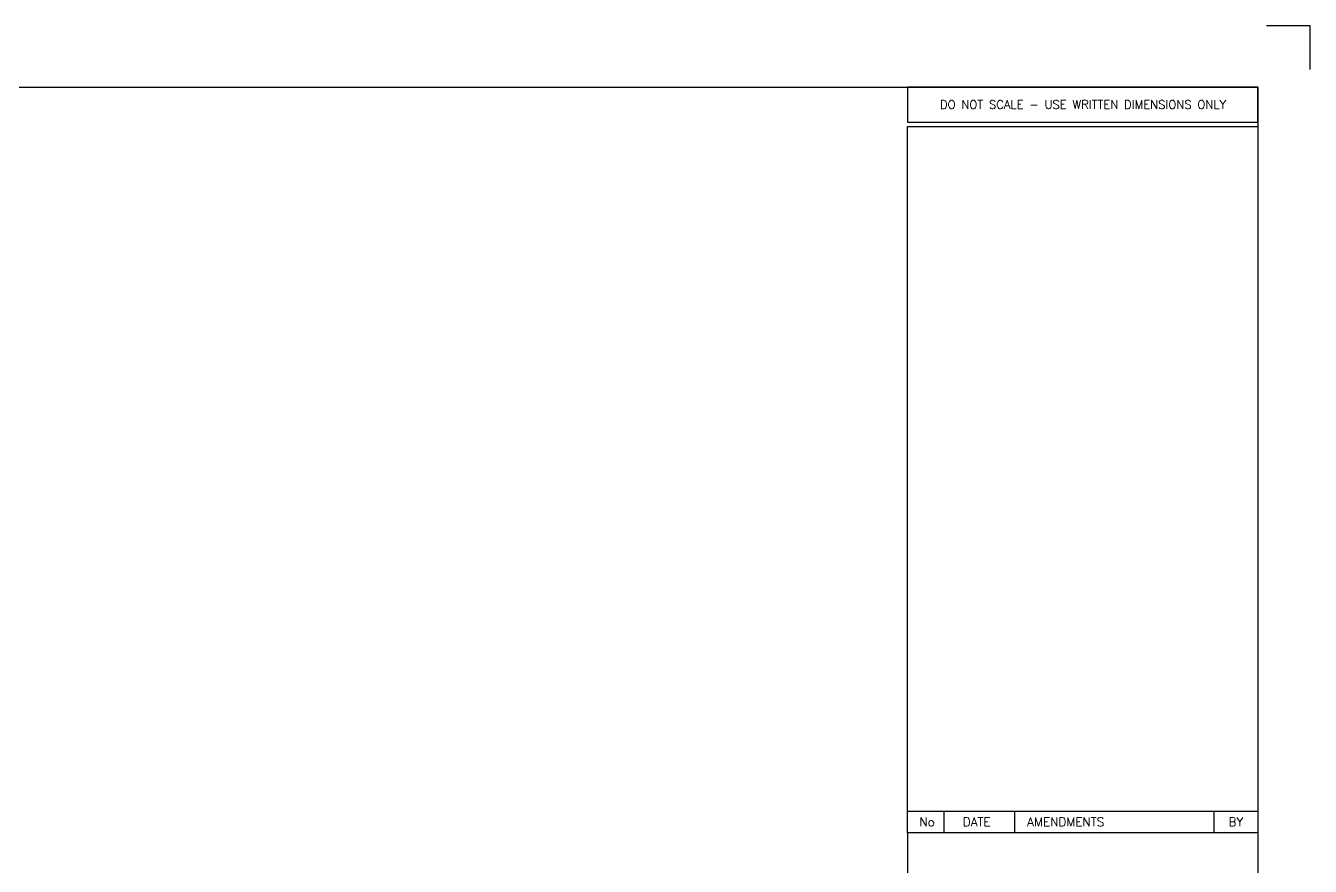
# Model space of a CAD drawing. Header units: metres. Extents: x 246075 to 247503, y 7418632 to 7419642.
# Drawn here: x 247004.1 to 247502.8, y 7419315.6 to 7419641.8 of the extents above; entities that cross this region are included whole.
import ezdxf
from ezdxf.enums import TextEntityAlignment as Align

# ---------------------------------------------------------------- set-up
doc = ezdxf.new("R2010")
doc.units = ezdxf.units.M
doc.layers.add('EX-FEATURE', color=7, linetype='Continuous')
doc.layers.add('EX-TITLEBLOCK', color=7, linetype='Continuous')
doc.styles.add('TITLE-TXT', font='romand.shx')

# ---------------------------------------------------------------- blocks, each defined once
blk = doc.blocks.new('A1-TITLE-SC')
at = {"layer": 'EX-TITLEBLOCK'}
for p, q in [((840, 594), (830, 594)), ((840, 584), (840, 594))]:
    blk.add_line(p, q, dxfattribs=at)
at = {"layer": 'EX-TITLEBLOCK', "color": 2}
for p, q in [((828, 580), (748, 580)), ((748, 580), (748, 572)), ((828, 572), (828, 580)), ((748, 572), (828, 572)), ((748, 571), (828, 571)), ((748, 409.7), (748, 571)), ((828, 571), (828, 409.7)), ((748, 414.7), (828, 414.7)), ((756.34, 414.7), (756.34, 409.7)), ((772.48, 414.7), (772.48, 409.7)), ((818, 414.7), (818, 409.7)), ((828, 409.7), (748, 409.7)), ((748, 409.7), (748.01, 263.26))]:
    blk.add_line(p, q, dxfattribs=at)
at = {"layer": 'EX-TITLEBLOCK', "color": 2, "flags": 128}
blk.add_lwpolyline([(28, 14), (28, 580), (828, 580), (828, 14)], close=True, dxfattribs=at)
at = {"layer": 'EX-TITLEBLOCK', "color": 2}
blk.add_circle((840, 594), 0.0005, dxfattribs=at)
at = {"layer": 'EX-TITLEBLOCK', "color": 2, "style": 'TITLE-TXT'}
blk.add_text('DO NOT SCALE - USE WRITTEN DIMENSIONS ONLY', height=1.935, dxfattribs=at).set_placement((788.09, 576.01), align=Align.MIDDLE)
for s, p in [('No', (750.73, 411.22)), ('DATE', (760.64, 411.22)), ('AMENDMENTS', (775.36, 411.22))]:
    blk.add_text(s, height=2, dxfattribs=at).set_placement(p)
blk.add_text('BY', height=2, dxfattribs=at).set_placement((823, 411.22), align=Align.CENTER)

msp = doc.modelspace()

# ---------------------------------------------------------------- block references
at = {"layer": 'EX-FEATURE', "xscale": 1.700115417462983, "yscale": 1.700118539193977, "zscale": 1.700115272608143}
msp.add_blockref('A1-TITLE-SC', (246074.74, 7418631.97), dxfattribs=at)

doc.saveas('drawing.dxf')
